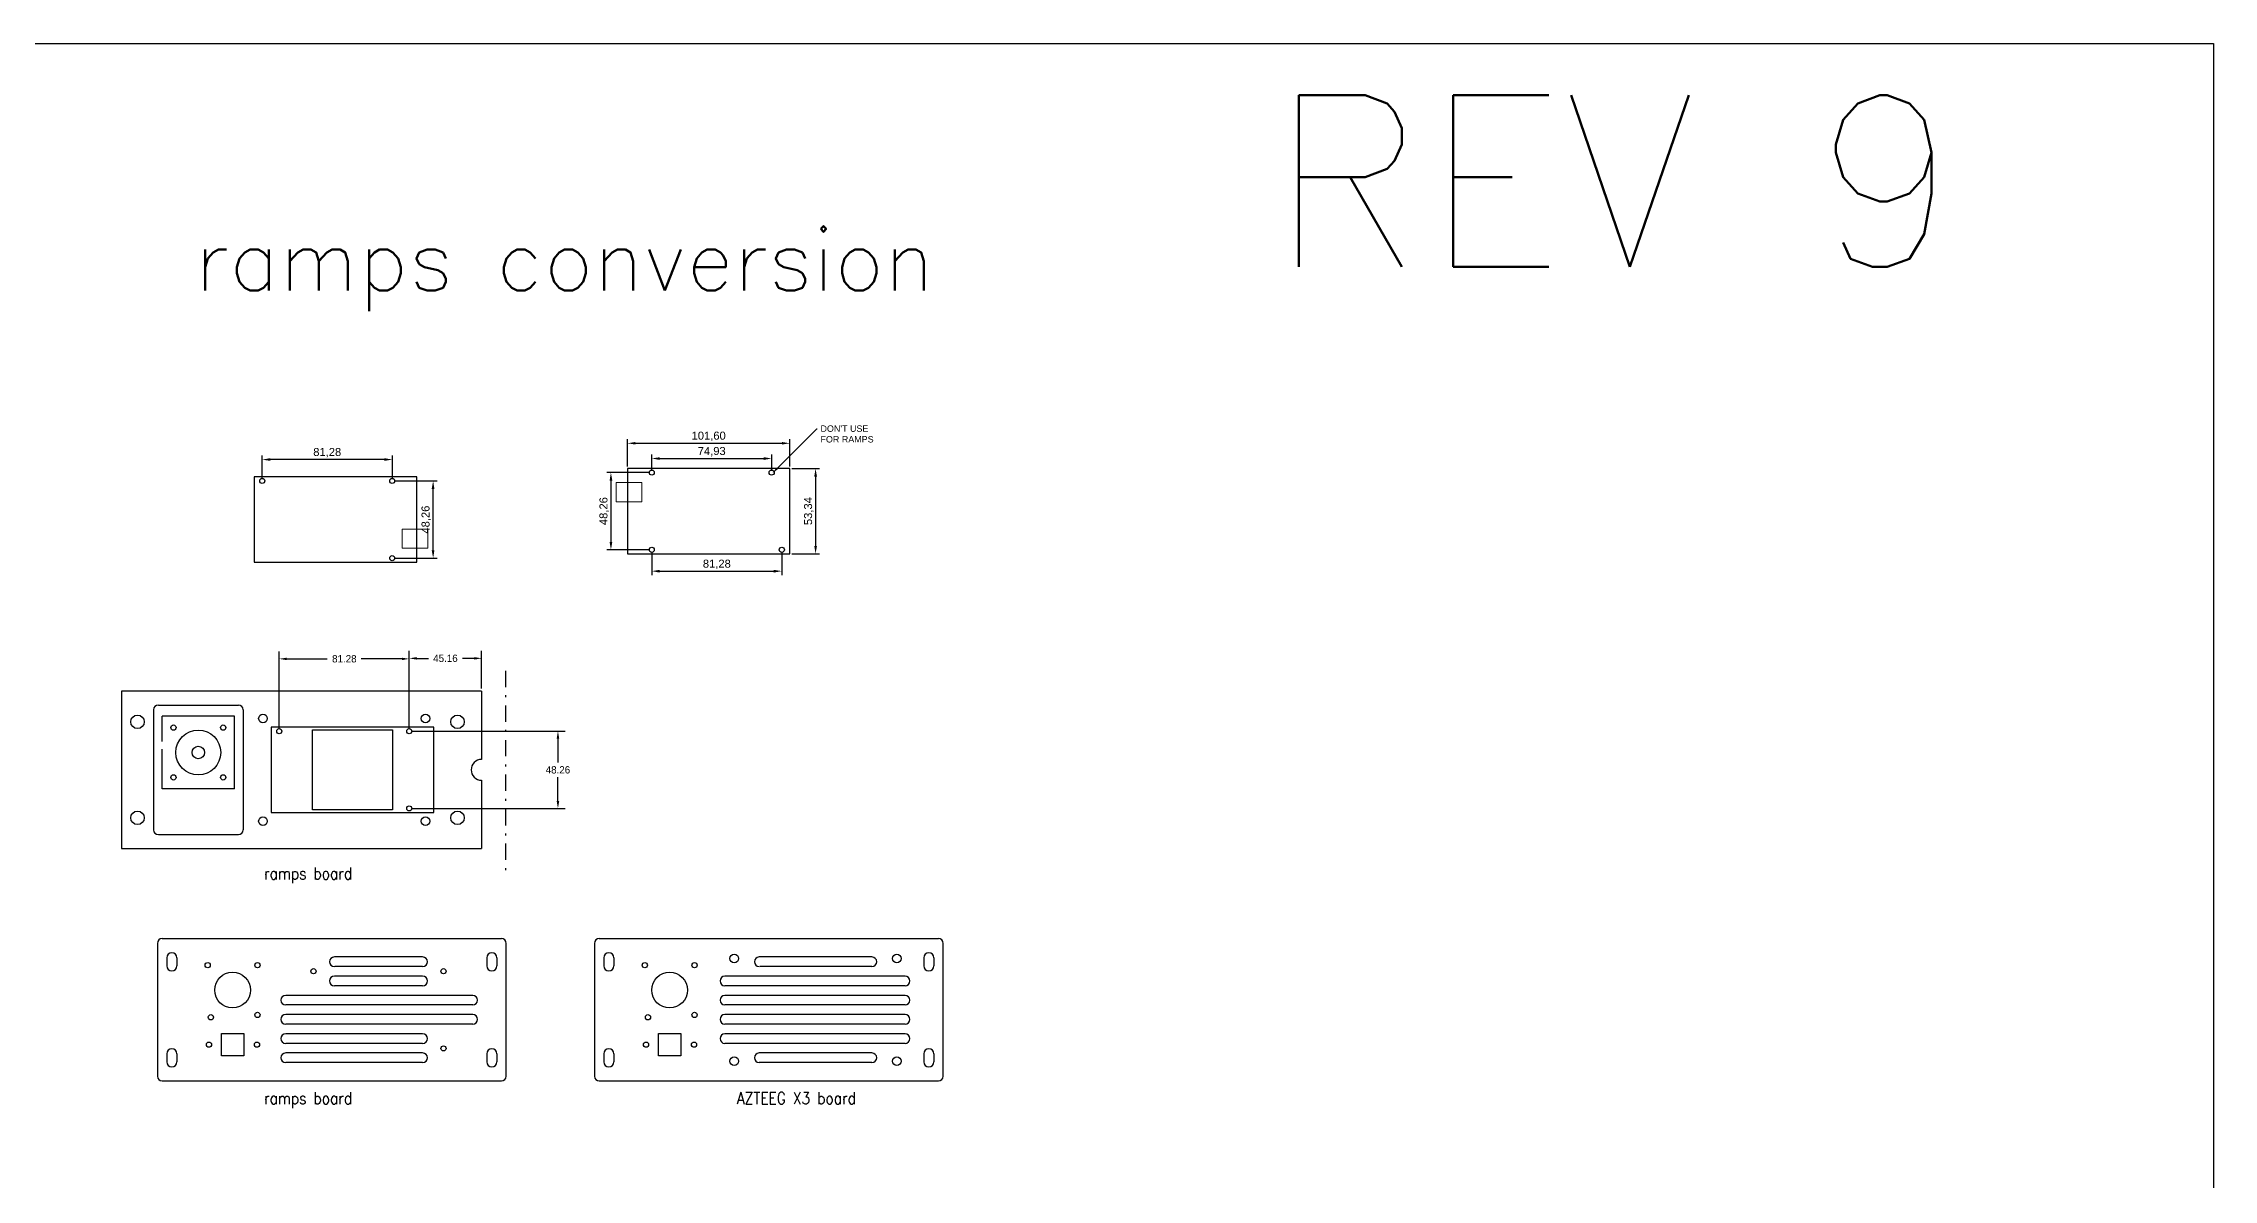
# Model space of a CAD drawing. Extents: x 134 to 3729, y -60 to 2081.
# Drawn here: x 2372 to 3729, y 1371 to 2081 of the extents above; entities that cross this region are included whole.
import ezdxf
from ezdxf import colors
from ezdxf.entities.mleader import LeaderData, LeaderLine
from ezdxf.math import Vec2, Vec3

# ---------------------------------------------------------------- set-up
doc = ezdxf.new("R2010")
doc.units = 0
doc.header["$LTSCALE"] = 25.4
doc.header["$MEASUREMENT"] = 0
doc.linetypes.add('CENTER', pattern=[0.85, 0.4, -0.2, 0.05, -0.2])
doc.layers.get('0').update_dxf_attribs({"linetype": 'CONTINUOUS'})
doc.layers.get('Defpoints').update_dxf_attribs({"linetype": 'CONTINUOUS'})
doc.layers.add('Text', color=6, linetype='CONTINUOUS', lineweight=13)
doc.styles.add('ROMAND', font='arial.ttf')
doc.styles.add('ROMANS', font='ROMANS.SHX')
doc.dimstyles.new('ISO-25_E02', dxfattribs={"dimscale": 2, "dimtxt": 2.5, "dimasz": 2.5, "dimexe": 1.25, "dimexo": 0.625, "dimtad": 1, "dimzin": 1, "dimtxsty": 'ROMAND', "dimcen": 2.5, "dimadec": 0, "dimazin": 0, "dimtfac": 1, "dimtmove": 0, "dimatfit": 3, "dimfxl": 0, "dimarcsym": 0})
doc.dimstyles.get("Standard").update_dxf_attribs({"dimtxt": 0.18, "dimasz": 0.18, "dimexe": 0.18, "dimexo": 0.0625, "dimgap": 0.09, "dimtad": 0, "dimtih": 1, "dimtoh": 1, "dimdec": 4, "dimzin": 0, "dimdsep": 46, "dimtxsty": 'ROMANS', "dimcen": 0.09, "dimadec": 0, "dimazin": 0, "dimtfac": 1, "dimtdec": 4, "dimtofl": 0, "dimtmove": 2, "dimatfit": 3, "dimfxl": 0, "dimtolj": 1, "dimtzin": 0, "dimarcsym": 0})

# ---------------------------------------------------------------- blocks, each defined once
blk = doc.blocks.new('*D428')
at = {"layer": 'Defpoints', "color": 0}
for p in [(2509, 1820.7), (2509, 1807.4), (2590.3, 1807.4)]:
    blk.add_point(p, dxfattribs=at)
at = {"layer": 'Text', "color": 0, "lineweight": -2}
for p, q in [((2509, 1808.6), (2509, 1823.2)), ((2585.3, 1820.7), (2514, 1820.7)), ((2590.3, 1808.6), (2590.3, 1823.2))]:
    blk.add_line(p, q, dxfattribs=at)
at = {"layer": 'Text', "color": 0}
for points in [[(2514, 1821.6), (2514, 1819.9), (2509, 1820.7)], [(2585.3, 1821.6), (2585.3, 1819.9), (2590.3, 1820.7)]]:
    blk.add_solid(points, dxfattribs=at)
at = {"layer": 'Text', "color": 0, "insert": (2549.6, 1825), "char_height": 5, "attachment_point": 5, "style": 'ROMAND'}
blk.add_mtext('81,28', dxfattribs=at)
blk = doc.blocks.new('*D429')
at = {"layer": 'Defpoints', "color": 0}
for p in [(2590.3, 1807.4), (2615.8, 1807.4), (2590.3, 1759.1)]:
    blk.add_point(p, dxfattribs=at)
at = {"layer": 'Text', "color": 0, "lineweight": -2}
for p, q in [((2591.5, 1807.4), (2618.3, 1807.4)), ((2615.8, 1764.1), (2615.8, 1802.4)), ((2591.5, 1759.1), (2618.3, 1759.1))]:
    blk.add_line(p, q, dxfattribs=at)
at = {"layer": 'Text', "color": 0}
for points in [[(2614.9, 1802.4), (2616.6, 1802.4), (2615.8, 1807.4)], [(2614.9, 1764.1), (2616.6, 1764.1), (2615.8, 1759.1)]]:
    blk.add_solid(points, dxfattribs=at)
at = {"layer": 'Text', "color": 0, "insert": (2611.5, 1783.2), "char_height": 5, "attachment_point": 5, "rotation": 90, "style": 'ROMAND'}
blk.add_mtext('48,26', dxfattribs=at)
blk = doc.blocks.new('*D430')
at = {"layer": 'Defpoints', "color": 0}
for p in [(2838.8, 1830.9), (2737.2, 1815.1), (2838.8, 1815.1)]:
    blk.add_point(p, dxfattribs=at)
at = {"layer": 'Text', "color": 0, "lineweight": -2}
for p, q in [((2737.2, 1816.4), (2737.2, 1833.4)), ((2838.8, 1816.4), (2838.8, 1833.4)), ((2742.2, 1830.9), (2833.8, 1830.9))]:
    blk.add_line(p, q, dxfattribs=at)
at = {"layer": 'Text', "color": 0}
for points in [[(2742.2, 1831.7), (2742.2, 1830.1), (2737.2, 1830.9)], [(2833.8, 1831.7), (2833.8, 1830.1), (2838.8, 1830.9)]]:
    blk.add_solid(points, dxfattribs=at)
at = {"layer": 'Text', "color": 0, "insert": (2788, 1835.2), "char_height": 5, "attachment_point": 5, "style": 'ROMAND'}
blk.add_mtext('101,60', dxfattribs=at)
blk = doc.blocks.new('*D431')
at = {"layer": 'Defpoints', "color": 0}
for p in [(2838.8, 1815.1), (2838.8, 1761.8), (2854.8, 1761.8)]:
    blk.add_point(p, dxfattribs=at)
at = {"layer": 'Text', "color": 0, "lineweight": -2}
for p, q in [((2840, 1815.1), (2857.3, 1815.1)), ((2854.8, 1810.1), (2854.8, 1766.8)), ((2840, 1761.8), (2857.3, 1761.8))]:
    blk.add_line(p, q, dxfattribs=at)
at = {"layer": 'Text', "color": 0}
for points in [[(2854, 1810.1), (2855.7, 1810.1), (2854.8, 1815.1)], [(2854, 1766.8), (2855.7, 1766.8), (2854.8, 1761.8)]]:
    blk.add_solid(points, dxfattribs=at)
at = {"layer": 'Text', "color": 0, "insert": (2850.6, 1788.5), "char_height": 5, "attachment_point": 5, "rotation": 90, "style": 'ROMAND'}
blk.add_mtext('53,34', dxfattribs=at)
blk = doc.blocks.new('*D432')
at = {"layer": 'Defpoints', "color": 0}
for p in [(2752.4, 1764.3), (2833.7, 1764.3), (2833.7, 1751)]:
    blk.add_point(p, dxfattribs=at)
at = {"layer": 'Text', "color": 0, "lineweight": -2}
for p, q in [((2752.4, 1763.1), (2752.4, 1748.5)), ((2757.4, 1751), (2828.7, 1751)), ((2833.7, 1763.1), (2833.7, 1748.5))]:
    blk.add_line(p, q, dxfattribs=at)
at = {"layer": 'Text', "color": 0}
for points in [[(2757.4, 1751.8), (2757.4, 1750.1), (2752.4, 1751)], [(2828.7, 1751.8), (2828.7, 1750.1), (2833.7, 1751)]]:
    blk.add_solid(points, dxfattribs=at)
at = {"layer": 'Text', "color": 0, "insert": (2793.1, 1755.2), "char_height": 5, "attachment_point": 5, "style": 'ROMAND'}
blk.add_mtext('81,28', dxfattribs=at)
blk = doc.blocks.new('*D433')
at = {"layer": 'Defpoints', "color": 0}
for p in [(2827.4, 1821.4), (2752.4, 1812.6), (2827.4, 1812.6)]:
    blk.add_point(p, dxfattribs=at)
at = {"layer": 'Text', "color": 0, "lineweight": -2}
for p, q in [((2752.4, 1813.8), (2752.4, 1823.9)), ((2757.4, 1821.4), (2822.4, 1821.4)), ((2827.4, 1813.8), (2827.4, 1823.9))]:
    blk.add_line(p, q, dxfattribs=at)
at = {"layer": 'Text', "color": 0}
for points in [[(2757.4, 1822.2), (2757.4, 1820.5), (2752.4, 1821.4)], [(2822.4, 1822.2), (2822.4, 1820.5), (2827.4, 1821.4)]]:
    blk.add_solid(points, dxfattribs=at)
at = {"layer": 'Text', "color": 0, "insert": (2789.9, 1825.6), "char_height": 5, "attachment_point": 5, "style": 'ROMAND'}
blk.add_mtext('74,93', dxfattribs=at)
blk = doc.blocks.new('*D434')
at = {"layer": 'Defpoints', "color": 0}
for p in [(2752.4, 1812.6), (2726.9, 1764.3), (2752.4, 1764.3)]:
    blk.add_point(p, dxfattribs=at)
at = {"layer": 'Text', "color": 0, "lineweight": -2}
for p, q in [((2751.2, 1812.6), (2724.4, 1812.6)), ((2726.9, 1807.6), (2726.9, 1769.3)), ((2751.2, 1764.3), (2724.4, 1764.3))]:
    blk.add_line(p, q, dxfattribs=at)
at = {"layer": 'Text', "color": 0}
for points in [[(2726.1, 1807.6), (2727.8, 1807.6), (2726.9, 1812.6)], [(2726.1, 1769.3), (2727.8, 1769.3), (2726.9, 1764.3)]]:
    blk.add_solid(points, dxfattribs=at)
at = {"layer": 'Text', "color": 0, "insert": (2722.7, 1788.5), "char_height": 5, "attachment_point": 5, "rotation": 90, "style": 'ROMAND'}
blk.add_mtext('48,26', dxfattribs=at)
blk = doc.blocks.new('*D435')
at = {"color": 0, "lineweight": -2}
for p, q in [((2600.9, 1652.5), (2600.9, 1701.1)), ((2605.5, 1696.5), (2612.8, 1696.5)), ((2641.5, 1696.5), (2634.1, 1696.5)), ((2646.1, 1677.6), (2646.1, 1701.1))]:
    blk.add_line(p, q, dxfattribs=at)
at = {"color": 0}
for points in [[(2605.5, 1697.3), (2605.5, 1695.7), (2600.9, 1696.5)], [(2641.5, 1697.3), (2641.5, 1695.7), (2646.1, 1696.5)]]:
    blk.add_solid(points, dxfattribs=at)
at = {"layer": 'Defpoints', "color": 0}
for p in [(2646.1, 1696.5), (2646.1, 1676.1), (2600.9, 1651)]:
    blk.add_point(p, dxfattribs=at)
at = {"color": 0, "insert": (2623.5, 1696.5), "char_height": 4.57, "attachment_point": 5}
blk.add_mtext('\\A1;45.16', dxfattribs=at)
blk = doc.blocks.new('*D436')
at = {"color": 0, "lineweight": -2}
for p, q in [((2519.6, 1652.5), (2519.6, 1700.8)), ((2524.2, 1696.2), (2549.6, 1696.2)), ((2596.3, 1696.2), (2570.9, 1696.2)), ((2600.9, 1652.5), (2600.9, 1700.8))]:
    blk.add_line(p, q, dxfattribs=at)
at = {"color": 0}
for points in [[(2524.2, 1696.9), (2524.2, 1695.4), (2519.6, 1696.2)], [(2596.3, 1696.9), (2596.3, 1695.4), (2600.9, 1696.2)]]:
    blk.add_solid(points, dxfattribs=at)
at = {"layer": 'Defpoints', "color": 0}
for p in [(2519.6, 1696.2), (2519.6, 1651), (2600.9, 1651)]:
    blk.add_point(p, dxfattribs=at)
at = {"color": 0, "insert": (2560.3, 1696.2), "char_height": 4.57, "attachment_point": 5}
blk.add_mtext('\\A1;81.28', dxfattribs=at)
blk = doc.blocks.new('*D437')
at = {"color": 0, "lineweight": -2}
for p, q in [((2602.5, 1651), (2698.4, 1651)), ((2693.8, 1646.4), (2693.8, 1631.4)), ((2693.8, 1607.3), (2693.8, 1622.3)), ((2602.5, 1602.7), (2698.4, 1602.7))]:
    blk.add_line(p, q, dxfattribs=at)
at = {"color": 0}
for points in [[(2693, 1646.4), (2694.6, 1646.4), (2693.8, 1651)], [(2693, 1607.3), (2694.6, 1607.3), (2693.8, 1602.7)]]:
    blk.add_solid(points, dxfattribs=at)
at = {"layer": 'Defpoints', "color": 0}
for p in [(2600.9, 1651), (2600.9, 1602.7), (2693.8, 1602.7)]:
    blk.add_point(p, dxfattribs=at)
at = {"color": 0, "insert": (2693.8, 1626.8), "char_height": 4.57, "attachment_point": 5}
blk.add_mtext('\\A1;48.26', dxfattribs=at)

msp = doc.modelspace()

# ---------------------------------------------------------------- linework, layer by layer
at = {"linetype": 'CENTER'}
msp.add_line((2661.10384, 1688.65182), (2661.10384, 1559.41071), dxfattribs=at)
at = {"color": 4}
for p, q in [((2421.0538, 1676.05189), (2421.0538, 1577.62689)), ((2646.0538, 1676.05189), (2421.0538, 1676.05189)), ((2646.0538, 1676.05189), (2646.0538, 1633.33939)), ((2441.0538, 1664.33939), (2441.0538, 1589.33939)), ((2444.0538, 1667.33939), (2494.05801, 1667.33939)), ((2497.05801, 1664.33939), (2497.05801, 1589.33939)), ((2646.0538, 1620.33939), (2646.0538, 1577.62689)), ((2421.0538, 1577.62689), (2646.0538, 1577.62689)), ((2444.0538, 1586.33939), (2494.05801, 1586.33939))]:
    msp.add_line(p, q, dxfattribs=at)
at = {"color": 2}
for p, q in [((2446.37118, 1644.51581), (2446.37118, 1660.32262)), ((2491.69063, 1660.32262), (2446.37118, 1660.32262)), ((2491.69063, 1615.00318), (2491.69063, 1660.32262)), ((2446.37118, 1615.00318), (2446.37118, 1639.66578)), ((2491.69063, 1615.00318), (2446.37118, 1615.00318))]:
    msp.add_line(p, q, dxfattribs=at)
for p, q in [((2616.1388, 1653.50939), (2514.5388, 1653.50939)), ((2514.5388, 1653.50939), (2514.5388, 1600.16939)), ((2540.3388, 1651.83939), (2590.3388, 1651.83939)), ((2540.3388, 1601.83939), (2540.3388, 1651.83939)), ((2590.3388, 1651.83939), (2590.3388, 1601.83939)), ((2616.1388, 1600.16939), (2616.1388, 1653.50939)), ((2590.3388, 1601.83939), (2540.3388, 1601.83939)), ((2514.5388, 1600.16939), (2616.1388, 1600.16939)), ((2510.68229, 1577.62689), (2620.44221, 1577.62689)), ((2483.44533, 1462.11782), (2497.44533, 1462.11782)), ((2483.44533, 1448.11782), (2483.44533, 1462.11782)), ((2497.44533, 1462.11782), (2497.44533, 1448.11782)), ((2756.6078, 1462.11782), (2770.6078, 1462.11782)), ((2756.6078, 1448.11782), (2756.6078, 1462.11782)), ((2770.6078, 1462.11782), (2770.6078, 1448.11782)), ((2497.44533, 1448.11782), (2483.44533, 1448.11782)), ((2770.6078, 1448.11782), (2756.6078, 1448.11782))]:
    msp.add_line(p, q)
at = {"color": 6}
for p, q in [((2446.44322, 1521.38803), (2658.44324, 1521.38803)), ((2719.60569, 1521.38803), (2931.6057, 1521.38803)), ((2443.44323, 1518.38804), (2443.44323, 1435.38803)), ((2609.22076, 1509.88803), (2554.07569, 1509.88803)), ((2661.44323, 1435.38803), (2661.44323, 1518.38803)), ((2716.60569, 1518.38804), (2716.60569, 1435.38803)), ((2890.04105, 1509.88803), (2819.58034, 1509.88803)), ((2934.60569, 1435.38803), (2934.60569, 1518.38803)), ((2609.22076, 1497.88803), (2554.07569, 1497.88803)), ((2609.22076, 1503.88803), (2554.40243, 1503.88803)), ((2910.75272, 1497.88803), (2798.10158, 1497.88803)), ((2890.04105, 1503.88803), (2819.90707, 1503.88803)), ((2640.54546, 1485.88803), (2523.66336, 1485.88803)), ((2640.54546, 1479.88803), (2523.66336, 1479.88803)), ((2609.22076, 1491.88803), (2554.07569, 1491.88803)), ((2910.75272, 1491.88803), (2798.10158, 1491.88803)), ((2910.75272, 1485.88803), (2798.10158, 1485.88803)), ((2910.75272, 1479.88803), (2798.10158, 1479.88803)), ((2640.54546, 1473.88803), (2523.66336, 1473.88803)), ((2640.54546, 1467.88803), (2523.66336, 1467.88803)), ((2910.75272, 1473.88803), (2798.10158, 1473.88803)), ((2910.75272, 1467.88803), (2798.10158, 1467.88803)), ((2609.22076, 1461.88803), (2523.66336, 1461.88803)), ((2609.22076, 1455.88803), (2523.66336, 1455.88803)), ((2910.75272, 1461.88803), (2798.10158, 1461.88803)), ((2910.75272, 1455.88803), (2798.10158, 1455.88803)), ((2609.22076, 1449.88803), (2523.66336, 1449.88803)), ((2609.22076, 1443.88803), (2523.66336, 1443.88803)), ((2890.04105, 1449.88803), (2819.58034, 1449.88803)), ((2890.04105, 1443.88803), (2819.58034, 1443.88803)), ((2446.44322, 1432.38803), (2658.44324, 1432.38803)), ((2719.60569, 1432.38803), (2931.6057, 1432.38803))]:
    msp.add_line(p, q, dxfattribs=at)
at = {"color": 3}
for p, q in [((2449.26823, 1509.35779), (2449.26823, 1504.3578)), ((2455.61823, 1509.35779), (2455.61823, 1504.3578)), ((2649.26823, 1509.35779), (2649.26823, 1504.3578)), ((2655.61823, 1509.35779), (2655.61823, 1504.3578)), ((2722.43069, 1509.35779), (2722.43069, 1504.3578)), ((2728.78069, 1509.35779), (2728.78069, 1504.3578)), ((2922.43069, 1509.35779), (2922.43069, 1504.3578)), ((2928.78069, 1509.35779), (2928.78069, 1504.3578)), ((2449.26823, 1449.35779), (2449.26823, 1444.3578)), ((2455.61823, 1449.35779), (2455.61823, 1444.3578)), ((2649.26823, 1449.35779), (2649.26823, 1444.3578)), ((2655.61823, 1449.35779), (2655.61823, 1444.3578)), ((2722.43069, 1449.35779), (2722.43069, 1444.3578)), ((2728.78069, 1449.35779), (2728.78069, 1444.3578)), ((2922.43069, 1449.35779), (2922.43069, 1444.3578)), ((2928.78069, 1449.35779), (2928.78069, 1444.3578))]:
    msp.add_line(p, q, dxfattribs=at)
at = {"color": 4}
msp.add_lwpolyline([(133.78398, 2080.78436), (3728.5728, 2080.78436), (3728.5728, 192.682), (133.78398, 192.682)], close=True, dxfattribs=at)
for points in [[(2605.51885, 1809.89159), (2503.91885, 1809.89159), (2503.91885, 1756.55159), (2605.51885, 1756.55159)], [(2737.19475, 1761.7947), (2838.79475, 1761.7947), (2838.79475, 1815.1347), (2737.19475, 1815.1347)]]:
    msp.add_lwpolyline(points, close=True)
for centre, radius in [((2508.99885, 1807.35159), 1.6), ((2590.27885, 1807.35159), 1.6), ((2752.43475, 1812.5947), 1.6), ((2827.36475, 1812.5947), 1.6), ((2752.43475, 1764.3347), 1.6), ((2833.71475, 1764.3347), 1.6), ((2590.27885, 1759.09159), 1.6), ((2431.0538, 1656.83939), 4.2164), ((2509.4588, 1658.97039), 2.7051), ((2611.0588, 1658.97039), 2.7051), ((2631.0538, 1656.83939), 4.2164), ((2519.6188, 1650.96939), 1.6), ((2600.8988, 1650.96939), 1.6), ((2431.0538, 1596.83939), 4.2164), ((2600.8988, 1602.70939), 1.6), ((2631.0538, 1596.83939), 4.2164), ((2509.4588, 1594.70839), 2.7051), ((2611.0588, 1594.70839), 2.7051), ((2804.01069, 1508.9888), 2.7051), ((2905.61069, 1508.9888), 2.7051), ((2541.00823, 1500.9878), 1.6), ((2622.28823, 1500.9878), 1.6), ((2622.28823, 1452.7278), 1.6), ((2804.01069, 1444.7268), 2.7051), ((2905.61069, 1444.7268), 2.7051)]:
    msp.add_circle(centre, radius)
at = {"color": 2}
for centre in [(2453.47597, 1653.21784), (2484.58584, 1653.21784), (2453.47597, 1622.10796), (2484.58584, 1622.10796), (2474.89039, 1504.77026), (2506.00027, 1504.77026), (2748.05286, 1504.77026), (2779.16274, 1504.77026), (2476.89039, 1472.20502), (2506.00027, 1473.66039), (2750.05286, 1472.20502), (2779.16274, 1473.66039), (2475.69533, 1455.11782), (2505.69533, 1455.11782), (2748.8578, 1455.11782), (2778.8578, 1455.11782)]:
    msp.add_circle(centre, 1.63194, dxfattribs=at)
at = {"color": 7, "linetype": 'Continuous'}
msp.add_circle((2469.0309, 1637.6629), 14.0335, dxfattribs=at)
at = {"color": 4}
msp.add_circle((2469.0309, 1637.6629), 3.8984, dxfattribs=at)
at = {"color": 3}
for centre in [(2490.44533, 1489.21533), (2763.6078, 1489.21533)]:
    msp.add_circle(centre, 11.176, dxfattribs=at)
at = {"color": 4}
for centre, start, end in [((2444.0538, 1664.33939), 90, 180), ((2494.05801, 1664.33939), 0, 90), ((2444.0538, 1589.33939), 180, 270), ((2494.05801, 1589.33939), 270, 0)]:
    msp.add_arc(centre, 3, start, end, dxfattribs=at)
msp.add_arc((2646.0538, 1626.83939), 6.5, 90, 270)
at = {"color": 6}
for centre, radius, start, end in [((2446.44322, 1518.38804), 2.99999, 90, 180), ((2658.44323, 1518.38803), 3, 360, 90), ((2719.60569, 1518.38804), 2.99999, 90, 180), ((2931.60569, 1518.38803), 3, 360, 90), ((2554.07569, 1506.88803), 3, 90, 270), ((2609.22076, 1506.88803), 3, 270, 90), ((2819.58034, 1506.88803), 3, 90, 270), ((2890.04105, 1506.88803), 3, 270, 90), ((2554.07569, 1494.88803), 3, 90, 270), ((2609.22076, 1494.88803), 3, 270, 90), ((2798.10158, 1494.88803), 3, 90, 270), ((2910.75272, 1494.88803), 3, 270, 90), ((2523.66336, 1482.88803), 3, 90, 270), ((2640.54546, 1482.88803), 3, 270, 90), ((2798.10158, 1482.88803), 3, 90, 270), ((2910.75272, 1482.88803), 3, 270, 90), ((2523.66336, 1470.88803), 3, 90, 270), ((2640.54546, 1470.88803), 3, 270, 90), ((2798.10158, 1470.88803), 3, 90, 270), ((2910.75272, 1470.88803), 3, 270, 90), ((2523.66336, 1458.88803), 3, 90, 270), ((2609.22076, 1458.88803), 3, 270, 90), ((2798.10158, 1458.88803), 3, 90, 270), ((2910.75272, 1458.88803), 3, 270, 90), ((2523.66336, 1446.88803), 3, 90, 270), ((2609.22076, 1446.88803), 3, 270, 90), ((2819.58034, 1446.88803), 3, 90, 270), ((2890.04105, 1446.88803), 3, 270, 90), ((2446.44322, 1435.38803), 2.99999, 180, 270), ((2658.44323, 1435.38803), 3, 270, 0), ((2719.60569, 1435.38803), 2.99999, 180, 270), ((2931.60569, 1435.38803), 3, 270, 0)]:
    msp.add_arc(centre, radius, start, end, dxfattribs=at)
at = {"color": 3}
for centre, start, end in [((2452.44323, 1509.35779), 0, 180), ((2652.44323, 1509.35779), 0, 180), ((2725.60569, 1509.35779), 0, 180), ((2925.60569, 1509.35779), 0, 180), ((2452.44323, 1504.3578), 180, 0), ((2652.44323, 1504.3578), 180, 0), ((2725.60569, 1504.3578), 180, 0), ((2925.60569, 1504.3578), 180, 0), ((2452.44323, 1449.35779), 0, 180), ((2652.44323, 1449.35779), 0, 180), ((2725.60569, 1449.35779), 0, 180), ((2925.60569, 1449.35779), 0, 180), ((2452.44323, 1444.3578), 180, 0), ((2652.44323, 1444.3578), 180, 0), ((2725.60569, 1444.3578), 180, 0), ((2925.60569, 1444.3578), 180, 0)]:
    msp.add_arc(centre, 3.175, start, end, dxfattribs=at)
at = {"layer": 'Text'}
for points in [[(2730.22118, 1794.40908), (2746.22118, 1794.40908), (2746.22118, 1806.40908), (2730.22118, 1806.40908)], [(2612.49243, 1777.2772), (2596.49243, 1777.2772), (2596.49243, 1765.2772), (2612.49243, 1765.2772)]]:
    msp.add_lwpolyline(points, close=True, dxfattribs=at)

# ---------------------------------------------------------------- texts
at = {"style": 'ROMANS', "width": 0.85}
for s, p in [('ramps board', (2510.06056, 1558.39549)), ('ramps board', (2510.06056, 1417.87179)), ('AZTEEG X3 board', (2805.624, 1417.87179))]:
    msp.add_text(s, height=7.4511856, dxfattribs=at).set_placement(p)
at = {"color": 6, "insert": (3138.46686, 2048.343), "char_height": 107.269416, "attachment_point": 1, "style": 'ROMANS'}
msp.add_mtext_dynamic_manual_height_columns('REV 9', width=502.0337207, gutter_width=1, heights=[0], dxfattribs=at)
at = {"color": 3, "insert": (2466.78726, 1964.81378), "char_height": 38.5291102, "attachment_point": 1, "style": 'ROMANS'}
msp.add_mtext_dynamic_manual_height_columns('ramps conversion', width=686.4275474, gutter_width=1, heights=[0], dxfattribs=at)

# ---------------------------------------------------------------- dimensions: what is measured, and where the dimension line sits
for base, p1, p2, picture, middle in [((2519.6188, 1696.18459), (2600.8988, 1650.96939), (2519.6188, 1650.96939), '*D436', (2560.2588, 1696.18459)), ((2646.0538002066, 1696.5034918566), (2600.8988002066, 1650.9693930914), (2646.0538002066, 1676.0518930914), '*D435', (2623.4763002066, 1696.5034918566))]:
    dim = msp.add_linear_dim(base=base, p1=p1, p2=p2, dimstyle='Standard', override={"dimscale": 25.4, "dimexo": 0.062, "dimdec": 2, "dimrnd": 0.0005, "dimtxsty": 'Standard', "dimcen": 0.001, "dimtdec": 2, "dimtmove": 0})
    dim.commit()
    dim.dimension.update_dxf_attribs({"geometry": picture, "text_midpoint": middle})
dim = msp.add_linear_dim(base=(2693.79521, 1602.70939), p1=(2600.8988, 1650.96939), p2=(2600.8988, 1602.70939), angle=90, dimstyle='Standard', override={"dimscale": 25.4, "dimexo": 0.062, "dimdec": 2, "dimrnd": 0.0005, "dimtxsty": 'Standard', "dimcen": 0.001, "dimtdec": 2, "dimtmove": 0})
dim.commit()
dim.dimension.update_dxf_attribs({"geometry": '*D437', "text_midpoint": (2693.79521, 1626.83939)})
at = {"layer": 'Text'}
for base, p1, p2, picture, middle in [((2838.79475, 1830.90505), (2737.19475, 1815.1347), (2838.79475, 1815.1347), '*D430', (2787.99475, 1835.15982)), ((2827.36475, 1821.38135), (2752.43475, 1812.5947), (2827.36475, 1812.5947), '*D433', (2789.89975, 1825.63613)), ((2833.71475, 1750.95531), (2752.43475, 1764.3347), (2833.71475, 1764.3347), '*D432', (2793.07475, 1755.21009))]:
    dim = msp.add_linear_dim(base=base, p1=p1, p2=p2, dimstyle='ISO-25_E02', dxfattribs=at)
    dim.commit()
    dim.dimension.update_dxf_attribs({"geometry": picture, "text_midpoint": middle})
for base, p1, p2, angle, picture, middle in [((2508.99885, 1820.73097), (2590.27885, 1807.35159), (2508.99885, 1807.35159), 180, '*D428', (2549.63885, 1824.98574)), ((2615.77735, 1807.35159), (2590.27885, 1759.09159), (2590.27885, 1807.35159), 270, '*D429', (2611.52258, 1783.22159)), ((2726.93625, 1764.3347), (2752.43475, 1812.5947), (2752.43475, 1764.3347), 90, '*D434', (2722.68148, 1788.4647)), ((2854.82322, 1761.7947), (2838.79475, 1815.1347), (2838.79475, 1761.7947), 90, '*D431', (2850.56845, 1788.4647))]:
    dim = msp.add_linear_dim(base=base, p1=p1, p2=p2, angle=angle, dimstyle='ISO-25_E02', dxfattribs=at)
    dim.commit()
    dim.dimension.update_dxf_attribs({"geometry": picture, "text_midpoint": middle})

# ---------------------------------------------------------------- leaders
ml = msp.add_multileader_mtext('Standard', dxfattribs=at)
ml.set_content("DON'T USE\\PFOR RAMPS", color=256, style='ROMAND')
ml.set_leader_properties()
ml.build(insert=Vec2(0, 0))
ml.multileader.update_dxf_attribs({"text_right_attachment_type": 6, "dogleg_length": 0.36})
ctx = ml.context
ctx.base_point, ctx.plane_origin = Vec3(2855.88215, 1840.03119), Vec3(2827.99506, 1812.33589)
ctx.right_attachment = 6
notes = []
notes.append((ctx, [(0, (1, 1, 0), (2855.52215, 1840.03119), (1, 0), 0.36, [(0, [(2827.99506, 1812.33589)], 0, [])])]))
ctx.mtext.insert, ctx.mtext.flow_direction = Vec3(2857.88215, 1842.06529), 5
for ctx, leaders in notes:
    for number, flags, end, landing, length, lines in leaders:
        leader = LeaderData()
        leader.index, (leader.has_last_leader_line, leader.has_dogleg_vector, leader.attachment_direction) = number, flags
        leader.last_leader_point, leader.dogleg_vector, leader.dogleg_length = Vec3(end), Vec3(landing), length
        for number, points, colour, breaks in lines:
            line = LeaderLine()
            line.index, line.vertices, line.color, line.breaks = number, Vec3.list(points), colors.encode_raw_color(colour), breaks
            leader.lines.append(line)
        ctx.leaders.append(leader)

doc.saveas('drawing.dxf')
